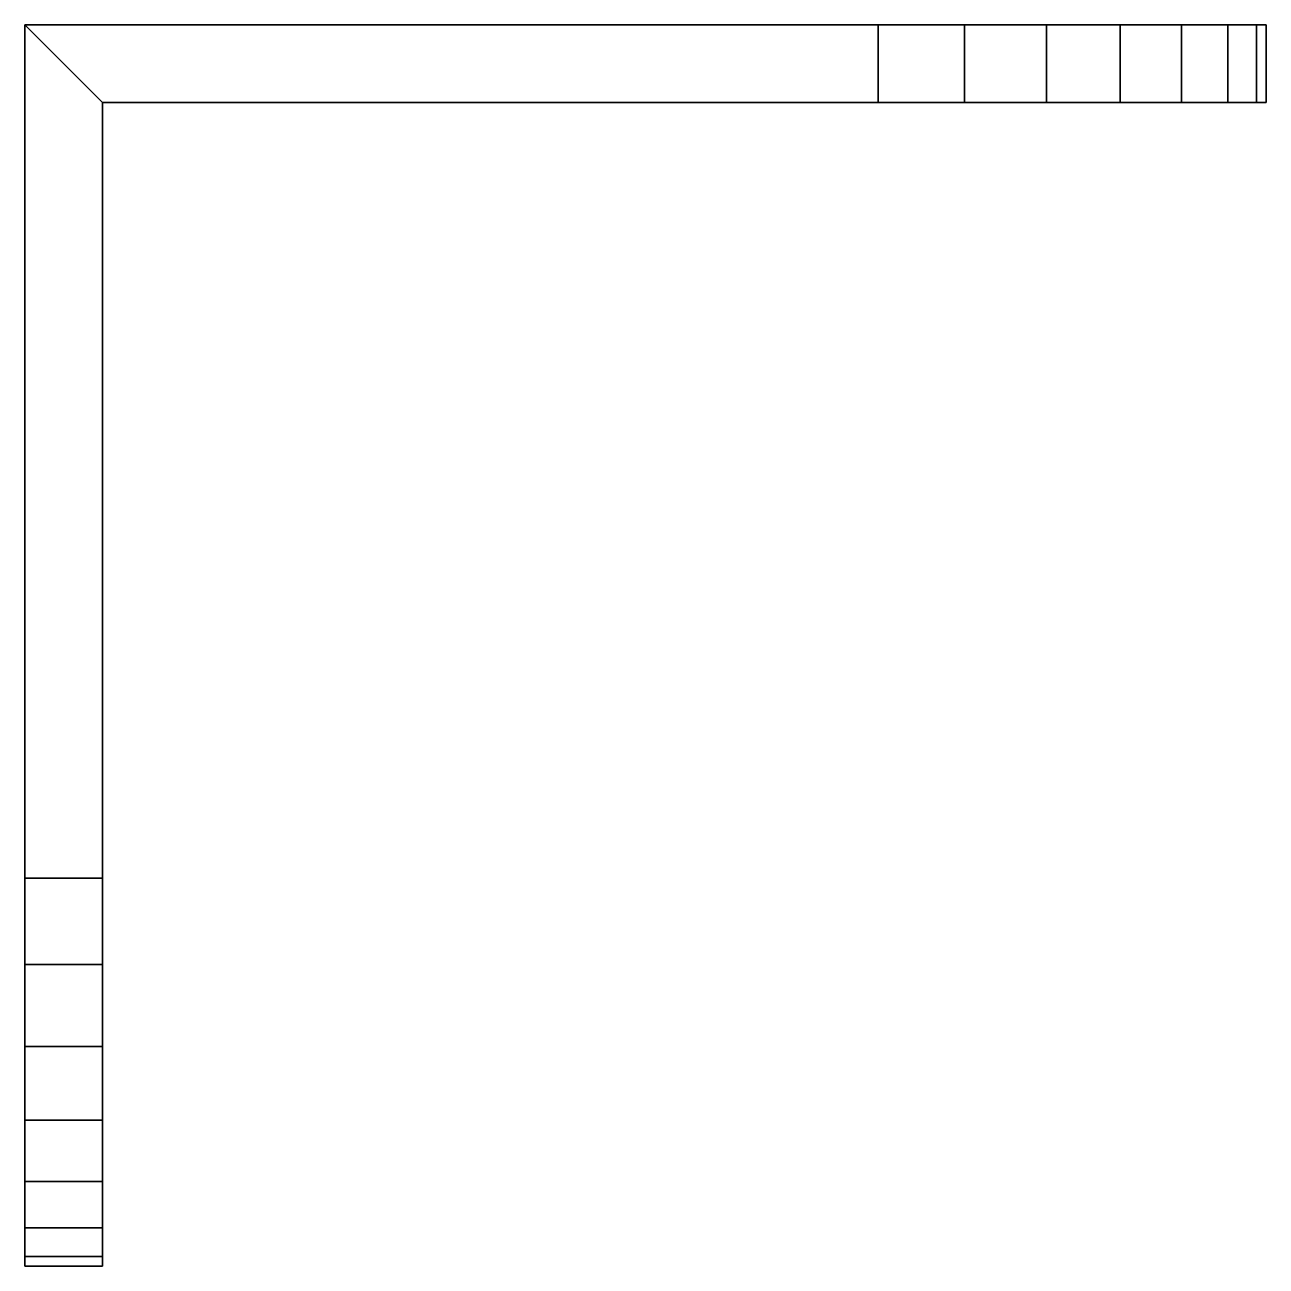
# Model space of a CAD drawing. Extents: x 0 to 16, y -16 to 0.
import ezdxf

# ---------------------------------------------------------------- set-up
doc = ezdxf.new("R2010")
doc.units = 0
doc.layers.add('ACESSORIO', color=1, linetype='CONTINUOUS')
doc.layers.add('CONTORNO', color=3, linetype='CONTINUOUS')

msp = doc.modelspace()

# ---------------------------------------------------------------- linework, layer by layer
at = {"layer": 'ACESSORIO'}
for points in [[(0, 0, 22.5), (0, -11, 22.5), (0, -11, -22.5), (0, 0, -22.5)], [(0, 0, 22.5), (1, -1, 22.5), (1, -11, 22.5), (0, -11, 22.5)], [(0, 0, 22.5), (11, 0, 22.5), (11, -1, 22.5), (1, -1, 22.5)], [(1, -11, -22.5), (1, -1, -22.5), (0, 0, -22.5), (0, -11, -22.5)], [(11, -1, -22.5), (11, 0, -22.5), (0, 0, -22.5), (1, -1, -22.5)], [(11, 0, -22.5), (11, 0, 22.5), (0, 0, 22.5), (0, 0, -22.5)], [(11, -1, -22.5), (12.113, -1, -22.375), (12.113, 0, -22.375), (11, 0, -22.5)], [(12.113, -1, -22.375), (13.169, -1, -22.005), (13.169, 0, -22.005), (12.113, 0, -22.375)], [(13.169, -1, -22.005), (14.117, -1, -21.409), (14.117, 0, -21.409), (13.169, 0, -22.005)], [(14.117, -1, -21.409), (14.909, -1, -20.617), (14.909, 0, -20.617), (14.117, 0, -21.409)], [(14.909, -1, -20.617), (15.505, -1, -19.669), (15.505, 0, -19.669), (14.909, 0, -20.617)], [(15.505, -1, -19.669), (15.875, -1, -18.613), (15.875, 0, -18.613), (15.505, 0, -19.669)], [(16, -1, -17.5), (16, 0, -17.5), (15.875, 0, -18.613), (15.875, -1, -18.613)], [(16, -1, 17.5), (16, 0, 17.5), (16, 0, -17.5), (16, -1, -17.5)], [(1, -1, 22.5), (1, -1, -22.5), (1, -11, -22.5), (1, -11, 22.5)], [(1, -1, 22.5), (11, -1, 22.5), (11, -1, -22.5), (1, -1, -22.5)], [(0, -16, 17.5), (1, -16, 17.5), (1, -16, -17.5), (0, -16, -17.5)]]:
    msp.add_3dface(points, dxfattribs=at)
at = {"layer": 'CONTORNO'}
for p, q in [((0, 0, -22.5), (0, -11, -22.5)), ((11, 0, -22.5), (0, 0, -22.5)), ((11, -1, -22.5), (11, 0, -22.5)), ((1, -11, -22.5), (1, -1, -22.5)), ((1, -1, -22.5), (11, -1, -22.5)), ((0, -11, -22.5), (1, -11, -22.5))]:
    msp.add_line(p, q, dxfattribs=at)

# ---------------------------------------------------------------- meshes
at = {"layer": 'ACESSORIO'}
mesh = msp.add_polymesh((2, 8), dxfattribs=at)
for k, corner in enumerate([(16, 0, 17.5), (15.875, 0, 18.613), (15.505, 0, 19.669), (14.909, 0, 20.617), (14.117, 0, 21.409), (13.169, 0, 22.005), (12.113, 0, 22.375), (11, 0, 22.5), (16, 0, -17.5), (15.875, 0, -18.613), (15.505, 0, -19.669), (14.909, 0, -20.617), (14.117, 0, -21.409), (13.169, 0, -22.005), (12.113, 0, -22.375), (11, 0, -22.5)]):
    mesh.set_mesh_vertex(divmod(k, 8), corner)
mesh = msp.add_polymesh((2, 8), dxfattribs=at)
for k, corner in enumerate([(11, 0, 22.5), (12.113, 0, 22.375), (13.169, 0, 22.005), (14.117, 0, 21.409), (14.909, 0, 20.617), (15.505, 0, 19.669), (15.875, 0, 18.613), (16, 0, 17.5), (11, -1, 22.5), (12.113, -1, 22.375), (13.169, -1, 22.005), (14.117, -1, 21.409), (14.909, -1, 20.617), (15.505, -1, 19.669), (15.875, -1, 18.613), (16, -1, 17.5)]):
    mesh.set_mesh_vertex(divmod(k, 8), corner)
mesh = msp.add_polymesh((2, 8), dxfattribs=at)
for k, corner in enumerate([(11, -1, 22.5), (12.113, -1, 22.375), (13.169, -1, 22.005), (14.117, -1, 21.409), (14.909, -1, 20.617), (15.505, -1, 19.669), (15.875, -1, 18.613), (16, -1, 17.5), (11, -1, -22.5), (12.113, -1, -22.375), (13.169, -1, -22.005), (14.117, -1, -21.409), (14.909, -1, -20.617), (15.505, -1, -19.669), (15.875, -1, -18.613), (16, -1, -17.5)]):
    mesh.set_mesh_vertex(divmod(k, 8), corner)
mesh = msp.add_polymesh((2, 8), dxfattribs=at)
for k, corner in enumerate([(0, -11, 22.5), (0, -12.113, 22.375), (0, -13.169, 22.005), (0, -14.117, 21.409), (0, -14.909, 20.617), (0, -15.505, 19.669), (0, -15.875, 18.613), (0, -16, 17.5), (0, -11, -22.5), (0, -12.113, -22.375), (0, -13.169, -22.005), (0, -14.117, -21.409), (0, -14.909, -20.617), (0, -15.505, -19.669), (0, -15.875, -18.613), (0, -16, -17.5)]):
    mesh.set_mesh_vertex(divmod(k, 8), corner)
mesh = msp.add_polymesh((2, 8), dxfattribs=at)
for k, corner in enumerate([(0, -16, 17.5), (0, -15.875, 18.613), (0, -15.505, 19.669), (0, -14.909, 20.617), (0, -14.117, 21.409), (0, -13.169, 22.005), (0, -12.113, 22.375), (0, -11, 22.5), (1, -16, 17.5), (1, -15.875, 18.613), (1, -15.505, 19.669), (1, -14.909, 20.617), (1, -14.117, 21.409), (1, -13.169, 22.005), (1, -12.113, 22.375), (1, -11, 22.5)]):
    mesh.set_mesh_vertex(divmod(k, 8), corner)
mesh = msp.add_polymesh((2, 8), dxfattribs=at)
for k, corner in enumerate([(1, -16, -17.5), (1, -15.875, -18.613), (1, -15.505, -19.669), (1, -14.909, -20.617), (1, -14.117, -21.409), (1, -13.169, -22.005), (1, -12.113, -22.375), (1, -11, -22.5), (0, -16, -17.5), (0, -15.875, -18.613), (0, -15.505, -19.669), (0, -14.909, -20.617), (0, -14.117, -21.409), (0, -13.169, -22.005), (0, -12.113, -22.375), (0, -11, -22.5)]):
    mesh.set_mesh_vertex(divmod(k, 8), corner)
mesh = msp.add_polymesh((2, 8), dxfattribs=at)
for k, corner in enumerate([(1, -11, -22.5), (1, -12.113, -22.375), (1, -13.169, -22.005), (1, -14.117, -21.409), (1, -14.909, -20.617), (1, -15.505, -19.669), (1, -15.875, -18.613), (1, -16, -17.5), (1, -11, 22.5), (1, -12.113, 22.375), (1, -13.169, 22.005), (1, -14.117, 21.409), (1, -14.909, 20.617), (1, -15.505, 19.669), (1, -15.875, 18.613), (1, -16, 17.5)]):
    mesh.set_mesh_vertex(divmod(k, 8), corner)

doc.saveas('drawing.dxf')
